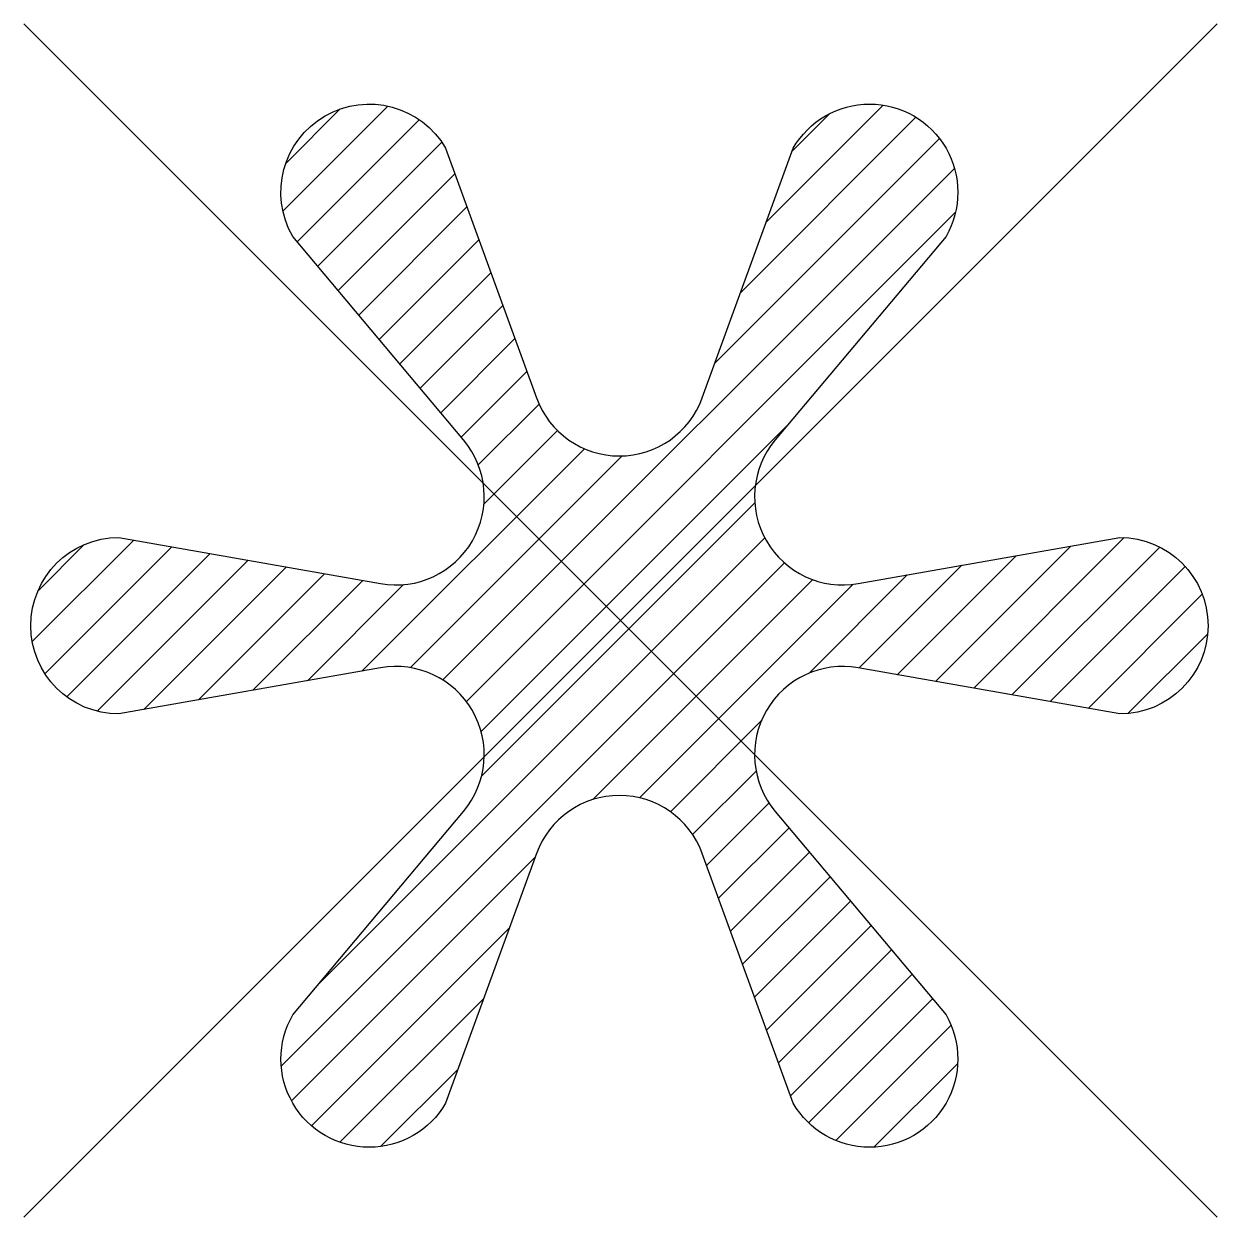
# Model space of a CAD drawing. Extents: x -0.476 to 0.463, y -0.463 to 0.476.
import ezdxf

# ---------------------------------------------------------------- set-up
doc = ezdxf.new("R2010")
doc.units = 0
doc.header["$LTSCALE"] = 0.2

msp = doc.modelspace()

# ---------------------------------------------------------------- linework, layer by layer
at = {"color": 0}
for p, q in [((-0.47622, -0.46312), (0.46312, 0.47622)), ((0.46312, -0.46312), (-0.47622, 0.47622)), ((-0.27224, 0.3288), (-0.18958, 0.41146)), ((-0.26999, 0.36641), (-0.22719, 0.40921)), ((0.10833, 0.32046), (0.20012, 0.41225)), ((0.12856, 0.37605), (0.15799, 0.40548)), ((-0.26101, 0.30467), (-0.16492, 0.40076)), ((0.0881, 0.26487), (0.22597, 0.40274)), ((0.06786, 0.20928), (0.24457, 0.38599)), ((-0.24488, 0.28545), (-0.14724, 0.38309)), ((-0.22875, 0.26623), (-0.13687, 0.35811)), ((-0.14634, -0.04027), (0.25639, 0.36246)), ((-0.21262, 0.247), (-0.12743, 0.33219)), ((-0.12789, -0.05718), (0.25721, 0.32792)), ((-0.19649, 0.22778), (-0.118, 0.30627)), ((-0.18036, 0.20855), (-0.10856, 0.28035)), ((-0.16422, 0.18933), (-0.09913, 0.25443)), ((-0.14809, 0.17011), (-0.08969, 0.22851)), ((-0.13196, 0.15088), (-0.08026, 0.20258)), ((-0.11849, 0.129), (-0.07066, 0.17682)), ((-0.11625, -0.0809), (0.12548, 0.16084)), ((-0.11408, 0.09805), (-0.05612, 0.15601)), ((-0.21005, -0.03328), (-0.03499, 0.14178)), ((-0.17198, -0.03055), (-0.00532, 0.13611)), ((-0.1159, -0.1159), (0.09916, 0.09916)), ((-0.46967, -0.01005), (-0.38975, 0.06987)), ((-0.4652, 0.02977), (-0.42866, 0.06632)), ((-0.24327, -0.27863), (0.10699, 0.07164)), ((0.27148, -0.04672), (0.39002, 0.07182)), ((-0.45961, -0.03535), (-0.35969, 0.06457)), ((-0.44245, -0.05354), (-0.32964, 0.05927)), ((0.21136, -0.03612), (0.30504, 0.05755)), ((0.24142, -0.04142), (0.34796, 0.06512)), ((0.30153, -0.05202), (0.41794, 0.06439)), ((-0.41842, -0.06487), (-0.29958, 0.05397)), ((-0.38175, -0.06355), (-0.26953, 0.04867)), ((-0.27361, -0.34432), (0.12256, 0.05185)), ((0.18131, -0.03082), (0.26211, 0.04998)), ((0.33159, -0.05732), (0.43799, 0.04908)), ((-0.33882, -0.05598), (-0.23947, 0.04337)), ((-0.2959, -0.04841), (-0.20942, 0.03807)), ((-0.02832, -0.13439), (0.14477, 0.0387)), ((0.14185, -0.03492), (0.21919, 0.04241)), ((-0.25298, -0.04084), (-0.17734, 0.03479)), ((0.00842, -0.133), (0.17642, 0.03499)), ((0.36164, -0.06262), (0.45142, 0.02716)), ((0.39291, -0.06671), (0.45567, -0.00395)), ((0.03279, -0.14399), (0.10429, -0.07249)), ((0.05024, -0.16189), (0.1002, -0.11194)), ((0.06126, -0.18623), (0.11035, -0.13714)), ((0.07069, -0.21215), (0.12614, -0.15671)), ((0.08013, -0.23807), (0.14227, -0.17593)), ((-0.26554, -0.37161), (-0.07376, -0.17983)), ((0.08956, -0.26399), (0.1584, -0.19516)), ((0.099, -0.28991), (0.17453, -0.21438)), ((0.10843, -0.31583), (0.19066, -0.2336)), ((-0.24981, -0.39123), (-0.09399, -0.23542)), ((0.11786, -0.34175), (0.20679, -0.25283)), ((0.1273, -0.36768), (0.22292, -0.27205)), ((-0.22744, -0.40421), (-0.11423, -0.291)), ((0.14149, -0.38884), (0.23905, -0.29128)), ((0.16286, -0.40282), (0.25367, -0.31201)), ((-0.19544, -0.40758), (-0.13446, -0.34659)), ((0.19297, -0.40807), (0.25892, -0.34212))]:
    msp.add_line(p, q, dxfattribs=at)
at = {"linetype": 'Continuous', "flags": 128}
msp.add_lwpolyline([(0.05785, -0.17687, 0.700208), (-0.07268, -0.17687), (-0.14423, -0.37342, -1), (-0.26453, -0.30396), (-0.13008, -0.14373, 0.700208), (-0.19535, -0.03068), (-0.40134, -0.06701, -1), (-0.40134, 0.07191), (-0.19535, 0.03559, 0.700208), (-0.13008, 0.14864), (-0.26453, 0.30887, -1), (-0.14423, 0.37833), (-0.07268, 0.18177, 0.700208), (0.05785, 0.18177), (0.12939, 0.37833, -1), (0.2497, 0.30887), (0.11525, 0.14864, 0.700208), (0.18051, 0.03559), (0.38651, 0.07191, -1), (0.38651, -0.06701), (0.18051, -0.03068, 0.700208), (0.11525, -0.14373), (0.2497, -0.30396, -1), (0.12939, -0.37342)], format="xyb", close=True, dxfattribs=at)

doc.saveas('drawing.dxf')
